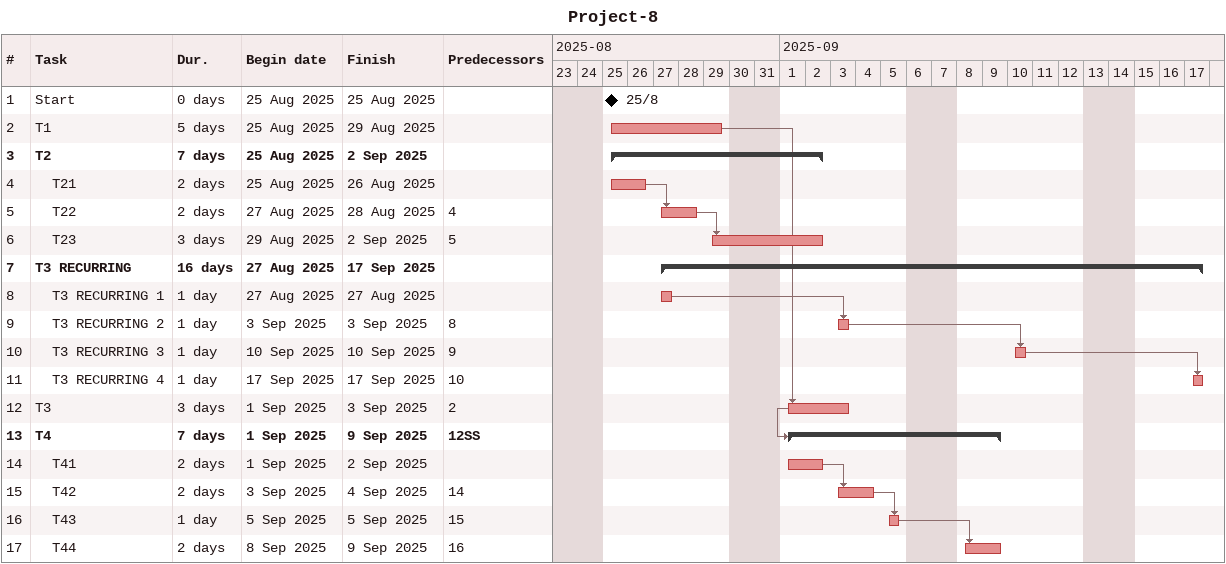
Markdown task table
Project-8

| ID | Level | Task | Duration | Start | Finish | Predecessors |
|---|---|---|---|---|---|---|
| 1 | 1 | Start | 0d | 2025-08-25 | 2025-08-25 |  |
| 2 | 1 | T1 | 5d | 2025-08-25 | 2025-08-29 |  |
| 3 | 1 | **T2** | 7d | 2025-08-25 | 2025-09-02 |  |
| 4 | 2 | T21 | 2d | 2025-08-25 | 2025-08-26 |  |
| 5 | 2 | T22 | 2d | 2025-08-27 | 2025-08-28 | 4 |
| 6 | 2 | T23 | 3d | 2025-08-29 | 2025-09-02 | 5 |
| 7 | 1 | **T3 RECURRING** | 16d | 2025-08-27 | 2025-09-17 |  |
| 8 | 2 | T3 RECURRING 1 | 1d | 2025-08-27 | 2025-08-27 |  |
| 9 | 2 | T3 RECURRING 2 | 1d | 2025-09-03 | 2025-09-03 | 8 |
| 10 | 2 | T3 RECURRING 3 | 1d | 2025-09-10 | 2025-09-10 | 9 |
| 11 | 2 | T3 RECURRING 4 | 1d | 2025-09-17 | 2025-09-17 | 10 |
| 12 | 1 | T3 | 3d | 2025-09-01 | 2025-09-03 | 2 |
| 13 | 1 | **T4** | 7d | 2025-09-01 | 2025-09-09 | 12SS |
| 14 | 2 | T41 | 2d | 2025-09-01 | 2025-09-02 |  |
| 15 | 2 | T42 | 2d | 2025-09-03 | 2025-09-04 | 14 |
| 16 | 2 | T43 | 1d | 2025-09-05 | 2025-09-05 | 15 |
| 17 | 2 | T44 | 2d | 2025-09-08 | 2025-09-09 | 16 |
